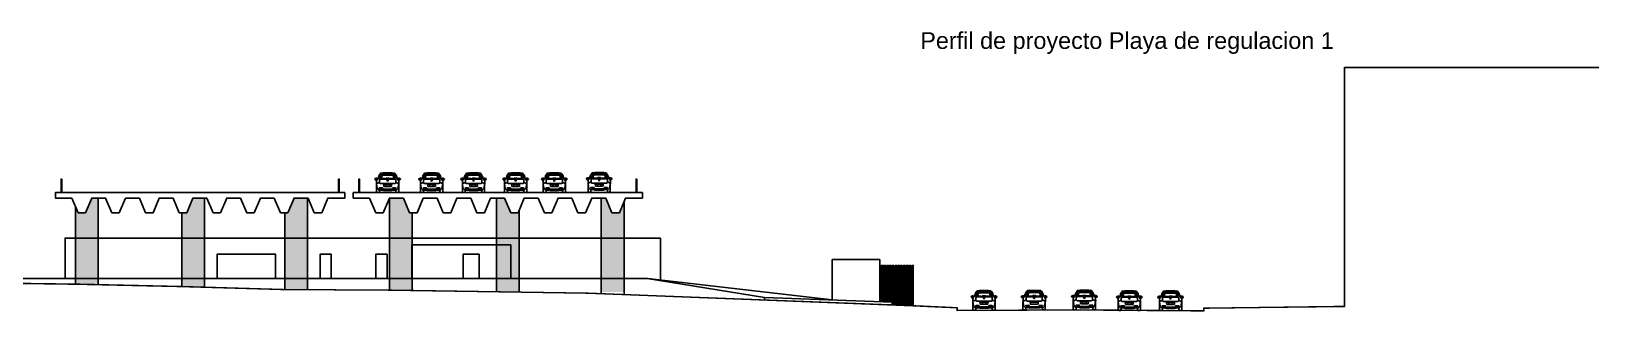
# Model space of a CAD drawing. Header units: metres. Extents: x 37 to 217, y 53 to 242.
# Drawn here: x 100.2 to 216.9, y 52.6 to 73.5 of the extents above; entities that cross this region are included whole.
import ezdxf

# ---------------------------------------------------------------- set-up
doc = ezdxf.new("R2010")
doc.units = ezdxf.units.M
doc.linetypes.add('HIDDENX2', pattern=[0.75, 0.5, -0.25])
for name, color, linetype in [('DGPRO_Autos', 252, 'Continuous'), ('DGPRO_HATCH', 254, 'Continuous'), ('DGPRO_Linea oficial', 2, 'Continuous'), ('DGPRO_Perfil existente', 244, 'Continuous'), ('DGPRO_Titulos', 6, 'Continuous')]:
    doc.layers.add(name, color=color, linetype=linetype)
doc.styles.get("Standard").update_dxf_attribs({"font": 'arial.ttf'})

# ---------------------------------------------------------------- blocks, each defined once
blk = doc.blocks.new('fiat grande punto trasera')
for p, q in [((0.26, 1.3), (0.24, 1.33)), ((0.72, 1.33), (0.61, 1.33)), ((0.72, 1.33), (0.83, 1.33)), ((1.19, 1.3), (1.21, 1.33)), ((-0.13, 0.91), (-0.1, 0.85)), ((-0.12, 0.9), (-0.1, 0.9)), ((-0.11, 0.56), (-0.11, 0.04)), ((-0.1, 0.9), (-0.1, 0.89)), ((-0.1, 0.89), (-0.08, 0.89)), ((-0.07, 0), (0.07, 0)), ((0.31, 0.18), (0.1, 0.18)), ((0.11, 0.04), (0.11, 0.18)), ((0.12, 0.73), (0.12, 0.9)), ((0.15, 0.34), (0.3, 0.34)), ((0.24, 0.3), (0.24, 0.34)), ((0.24, 0.3), (0.38, 0.3)), ((0.72, 0.66), (0.26, 0.66)), ((0.72, 0.24), (0.3, 0.24)), ((0.51, 1.03), (0.33, 1.03)), ((0.44, 0.46), (0.42, 0.56)), ((0.72, 0.15), (0.42, 0.15)), ((0.44, 0.58), (0.72, 0.58)), ((0.72, 0.44), (0.46, 0.44)), ((0.62, 1.07), (0.59, 1.04)), ((0.72, 1.07), (0.63, 1.07)), ((0.69, 0.9), (0.69, 0.88)), ((0.71, 0.9), (0.69, 0.9)), ((0.7, 0.88), (0.69, 0.88)), ((0.71, 0.9), (0.7, 0.9)), ((0.7, 0.9), (0.7, 0.89)), ((0.7, 0.89), (0.7, 0.89)), ((0.7, 0.89), (0.7, 0.89)), ((0.7, 0.89), (0.7, 0.89)), ((0.7, 0.89), (0.7, 0.88)), ((0.71, 0.9), (0.71, 0.88)), ((0.72, 0.9), (0.71, 0.9)), ((0.71, 0.9), (0.71, 0.9)), ((0.72, 0.88), (0.71, 0.88)), ((0.72, 1.07), (0.82, 1.07)), ((0.72, 0.9), (0.72, 0.88)), ((0.73, 0.9), (0.72, 0.9)), ((0.72, 0.9), (0.72, 0.89)), ((0.73, 0.9), (0.72, 0.9)), ((0.72, 0.9), (0.72, 0.88)), ((0.73, 0.89), (0.72, 0.89)), ((0.72, 0.89), (0.72, 0.88)), ((0.73, 0.89), (0.72, 0.89)), ((0.72, 0.88), (0.72, 0.88)), ((0.72, 0.66), (1.18, 0.66)), ((1, 0.58), (0.72, 0.58)), ((0.72, 0.44), (0.99, 0.44)), ((0.72, 0.24), (1.14, 0.24)), ((0.72, 0.15), (1.02, 0.15)), ((0.73, 0.89), (0.73, 0.88)), ((0.74, 0.88), (0.73, 0.88)), ((0.74, 0.9), (0.74, 0.88)), ((0.74, 0.9), (0.74, 0.9)), ((0.74, 0.9), (0.74, 0.9)), ((0.75, 0.9), (0.74, 0.9)), ((0.74, 0.89), (0.74, 0.88)), ((0.75, 0.88), (0.74, 0.88)), ((0.75, 0.9), (0.75, 0.9)), ((0.75, 0.9), (0.75, 0.9)), ((0.75, 0.9), (0.75, 0.88)), ((0.82, 1.07), (0.86, 1.04)), ((0.86, 1.03), (1.12, 1.03)), ((1.01, 0.46), (1.02, 0.56)), ((1.2, 0.3), (1.06, 0.3)), ((1.13, 0.18), (1.34, 0.18)), ((1.29, 0.34), (1.14, 0.34)), ((1.2, 0.3), (1.2, 0.34)), ((1.33, 0.73), (1.33, 0.9)), ((1.34, 0.04), (1.34, 0.18)), ((1.51, 0), (1.38, 0)), ((1.54, 0.89), (1.53, 0.89)), ((1.58, 0.91), (1.54, 0.85)), ((1.54, 0.9), (1.54, 0.89)), ((1.57, 0.9), (1.54, 0.9)), ((1.55, 0.56), (1.55, 0.04))]:
    blk.add_line(p, q)
blk.add_lwpolyline([(0.72, 1.01), (0.31, 1.01), (0.31, 1.02), (0.72, 1.05, -0.423201), (0.73, 1.04), (0.73, 1.02, -0.424048)], format="xyb", close=True)
for points in [[(0.55, 0.58), (0.65, 0.58), (0.65, 0.57), (0.55, 0.57)], [(0.9, 0.58), (0.8, 0.58), (0.8, 0.57), (0.9, 0.57)]]:
    blk.add_lwpolyline(points, close=True)
for radius in [0.0472, 0.0394, 0.0364, 0.0334]:
    blk.add_circle((0.72, 0.89), radius)
for centre, radius, start, end in [((1.16, 0.71), 1.2, 144.6926, 164.2447), ((-2.93, 2.73), 3.39, 330.1104, 335.2966), ((0.88, 0.84), 0.838, 149.8807, 164.914), ((0.04, 1.36), 0.117, 337.5697, 4.4091), ((0.27, 1.19), 0.144, 105.9014, 149.041), ((0.26, 1.33), 0.116, 85.4831, 135.7901), ((1.72, 0.79), 1.55, 160.7311, 172.5457), ((0.31, 1.26), 0.106, 106.1079, 138.3982), ((0.69, -4.71), 6.03, 89.6823, 94.1178), ((0.69, -2.74), 4.2, 89.4948, 95.6666), ((-0.71, 1.25), 1, 5.9927, 10.8273), ((1.72, 0.79), 1.49, 162.7558, 167.2788), ((-0.84, 1.24), 1.14, 6.1323, 10.3678), ((0.68, -2.29), 3.67, 89.2741, 96.1238), ((0.38, 1.2), 0.0872, 90.2163, 160.0135), ((0.24, 46.82), 45.53, 270.1759, 270.6069), ((0.63, 1.35), 0.0286, 192.3554, 229.5174), ((0.61, 1.35), 0.005, 93.3337, 192.3554), ((0.74, -0.94), 2.3, 90.3991, 93.3337), ((0.61, 1.33), 0.005, 229.5174, 270), ((0.76, -2.74), 4.2, 84.3334, 90.5052), ((0.77, -2.29), 3.67, 83.8762, 90.7259), ((0.71, -0.94), 2.3, 86.6663, 89.6009), ((0.76, -4.71), 6.03, 85.8822, 90.3177), ((1.21, 46.82), 45.53, 269.3931, 269.8241), ((0.83, 1.33), 0.005, 270, 310.4826), ((0.84, 1.35), 0.005, 347.6446, 86.6663), ((0.82, 1.35), 0.0286, 310.4826, 347.6446), ((1.07, 1.2), 0.0872, 19.9865, 89.7837), ((2.28, 1.24), 1.14, 169.6322, 173.8677), ((-0.28, 0.79), 1.49, 12.7212, 17.2442), ((2.16, 1.25), 1, 169.1727, 174.0073), ((1.13, 1.26), 0.106, 41.6018, 73.8921), ((1.18, 1.33), 0.116, 44.2099, 94.5169), ((-0.28, 0.79), 1.55, 7.4543, 19.2689), ((1.17, 1.19), 0.144, 30.959, 74.0986), ((0.29, 0.71), 1.2, 15.7553, 35.3074), ((1.41, 1.36), 0.117, 175.5909, 202.4303), ((0.57, 0.84), 0.838, 15.086, 30.1193), ((4.38, 2.73), 3.39, 204.7034, 209.8896), ((-0.13, 0.93), 0.124, 91.1456, 143.2032), ((-0.21, 0.99), 0.0272, 140.4404, 208.1289), ((-0.14, 1.01), 0.0961, 200.7211, 276.1726), ((-0.13, 0.93), 0.11, 91.1456, 143.2032), ((-0.21, 0.99), 0.013, 140.4404, 208.1289), ((-0.14, 1.01), 0.0823, 199.6456, 266.1161), ((-0.12, 1.03), 0.0993, 256.0527, 298.5903), ((-0.11, 0.89), 0.168, 71.5986, 95.8518), ((-0.11, 0.89), 0.153, 71.5986, 95.8518), ((0.54, 0.71), 0.65, 165.102, 182.9027), ((0.28, 0.7), 0.39, 183.6757, 191.935), ((-0.07, 0.57), 0.0408, 144.8856, 183.2446), ((-0.07, 0.04), 0.0408, 176.7554, 266.9824), ((0.09, 0.5), 0.225, 94.7516, 148.3066), ((3.03, 0.99), 3.16, 186.6337, 191.7028), ((0.97, 0.37), 1.18, 145.4674, 154.571), ((-0.09, 1), 0.039, 0, 60.966), ((-0.12, 0.99), 0.0697, 306.8304, 5.843), ((-0.09, 1), 0.0532, 0, 60.966), ((0.13, 0.37), 0.194, 188.2069, 262.743), ((-0.12, 0.99), 0.0839, 351.5105, 5.843), ((0.15, 1.03), 0.0892, 161.7019, 172.4831), ((0.08, 1.04), 0.0205, 168.1712, 239.5734), ((0.28, 1.37), 0.407, 240.0487, 253.3493), ((0.1, 0.56), 0.166, 83.1016, 99.7602), ((0.15, 0.25), 0.0907, 90.2479, 153.4684), ((0.2, -0.86), 1.16, 87.8167, 96.1874), ((0.07, 0.04), 0.0408, 273.0176, 3.2446), ((0.26, 0.88), 0.14, 136.0722, 173.5483), ((0.21, 0.77), 0.101, 204.8917, 257.5458), ((0.01, 0.86), 0.687, 279.3334, 295.4975), ((0.19, 0.95), 0.0494, 99.989, 135.691), ((0.9, 23.9), 22.92, 268.197, 269.5488), ((0.25, 0.85), 0.191, 251.7802, 274.9657), ((-0.12, 11.75), 11.54, 271.815, 274.0432), ((0.34, 1.1), 0.0693, 165.2966, 262.8506), ((0.3, 0.25), 0.0968, 32.8367, 88.7931), ((0.66, -3.3), 3.49, 88.9747, 95.7068), ((0.45, 0.47), 0.32, 245.597, 266.2422), ((0.44, 0.56), 0.02, 90, 188.4576), ((0.46, 0.46), 0.02, 188.4576, 270), ((0.63, 1.06), 0.01, 90, 132.4866), ((0.54, 23.9), 22.92, 270.4512, 271.803), ((0.79, -3.3), 3.49, 84.2932, 91.0253), ((0.72, 0.89), 0.0159, 3.3131, 51.2672), ((0.72, 0.89), 0.0109, 12.891, 44.6594), ((1.56, 11.75), 11.54, 265.9568, 268.185), ((0.82, 1.06), 0.01, 47.5134, 90), ((0.86, 1.04), 0.01, 227.5134, 270), ((0.99, 0.46), 0.02, 270, 351.5424), ((1, 0.56), 0.02, 351.5424, 90), ((1, 0.47), 0.32, 273.7578, 294.403), ((1.15, 0.25), 0.0968, 91.2069, 147.1633), ((1.11, 1.1), 0.0693, 277.1494, 14.7034), ((1.44, 0.86), 0.687, 244.5025, 260.6666), ((1.2, 0.85), 0.191, 265.0343, 288.2198), ((1.25, -0.86), 1.16, 83.8126, 92.1833), ((1.25, 0.95), 0.0494, 44.309, 80.011), ((1.24, 0.77), 0.101, 282.4542, 335.1083), ((1.17, 1.37), 0.407, 286.6507, 299.9513), ((1.19, 0.88), 0.14, 6.4517, 43.9278), ((1.29, 0.25), 0.0907, 26.5316, 89.7521), ((1.35, 0.56), 0.166, 80.2398, 96.8984), ((1.31, 0.37), 0.194, 277.257, 351.7931), ((1.38, 0.04), 0.0408, 176.7554, 266.9824), ((1.36, 1.04), 0.0205, 300.4266, 11.8288), ((1.29, 1.03), 0.0892, 7.5169, 18.2981), ((1.36, 0.5), 0.225, 31.6934, 85.2484), ((0.47, 0.37), 1.18, 25.429, 34.5326), ((1.53, 1), 0.0532, 119.034, 180), ((1.56, 0.99), 0.0839, 174.157, 188.4895), ((1.53, 1), 0.039, 119.034, 180), ((1.56, 0.99), 0.0697, 174.157, 233.1696), ((1.56, 0.89), 0.168, 84.1482, 108.4014), ((1.56, 0.89), 0.153, 84.1482, 108.4014), ((-1.59, 0.99), 3.16, 348.2972, 353.3663), ((1.51, 0.04), 0.0408, 273.0176, 3.2446), ((1.57, 1.03), 0.0993, 241.4097, 283.9473), ((0.91, 0.71), 0.65, 357.0973, 14.898), ((1.17, 0.7), 0.39, 348.065, 356.3243), ((1.51, 0.57), 0.0408, 356.7554, 35.1144), ((1.57, 0.93), 0.124, 36.7968, 88.8544), ((1.57, 0.93), 0.11, 36.7968, 88.8544), ((1.59, 1.01), 0.0961, 263.8274, 339.2789), ((1.59, 1.01), 0.0823, 273.8839, 340.3544), ((1.65, 0.99), 0.013, 331.8711, 39.5596), ((1.65, 0.99), 0.0272, 331.8711, 39.5596)]:
    blk.add_arc(centre, radius, start, end)

msp = doc.modelspace()

# ---------------------------------------------------------------- hatches: boundary and pattern name
at = {"layer": 'DGPRO_HATCH'}
h = msp.add_hatch(color=256, dxfattribs=at)
h.dxf.hatch_style = 1
h.paths.add_polyline_path([(103.5, 60.43), (103.7, 59.94), (104.26, 59.94), (104.72, 61.04), (105.19, 61.04), (105.19, 54.59), (103.5, 54.63)])
h = msp.add_hatch(color=256, dxfattribs=at)
h.dxf.hatch_style = 1
h.paths.add_polyline_path([(111.41, 59.94), (111.79, 59.94), (112.25, 61.04), (113.1, 61.04), (113.1, 54.41), (111.41, 54.46)])
h = msp.add_hatch(color=256, dxfattribs=at)
h.dxf.hatch_style = 1
h.paths.add_polyline_path([(119.08, 59.94), (119.35, 59.94), (119.77, 61.04), (120.77, 61.04), (120.77, 54.22), (119.08, 54.23)])
h = msp.add_hatch(color=256, dxfattribs=at)
h.dxf.hatch_style = 1
h.paths.add_polyline_path([(126.86, 61.04), (127.9, 61.04), (128.36, 59.94), (128.56, 59.94), (128.56, 54.16), (126.86, 54.17)])
h = msp.add_hatch(color=256, dxfattribs=at)
h.dxf.hatch_style = 1
h.paths.add_polyline_path([(134.84, 61.04), (135.43, 61.04), (135.89, 59.94), (136.45, 59.94), (136.53, 60.13), (136.53, 54.04), (134.84, 54.04)])
h = msp.add_hatch(color=256, dxfattribs=at)
h.dxf.hatch_style = 1
h.paths.add_polyline_path([(142.63, 61.04), (142.96, 61.04), (143.42, 59.94), (143.98, 59.94), (144.32, 60.76), (144.32, 54.04), (142.63, 54.04)])

# ---------------------------------------------------------------- linework, layer by layer
for points in [[(163.47, 53.32), (163.47, 56.03), (163.57, 56.03), (163.57, 53.31)], [(163.67, 53.31), (163.67, 56.03), (163.77, 56.03), (163.77, 53.3)], [(163.88, 53.3), (163.88, 56.03), (163.98, 56.03), (163.98, 53.3)], [(164.09, 53.29), (164.09, 56.03), (164.19, 56.03), (164.19, 53.29)], [(164.29, 53.08), (164.29, 56.03), (164.39, 56.03), (164.39, 53.08)], [(164.5, 53.08), (164.5, 56.03), (164.6, 56.03), (164.6, 53.07)], [(164.71, 53.07), (164.71, 56.03), (164.81, 56.03), (164.81, 53.07)], [(164.91, 53.06), (164.91, 56.03), (165.01, 56.03), (165.01, 53.06)], [(165.12, 53.05), (165.12, 56.03), (165.22, 56.03), (165.22, 53.05)], [(165.32, 53.05), (165.32, 56.03), (165.42, 56.03), (165.42, 53.04)], [(165.53, 53.03), (165.53, 56.03), (165.63, 56.03), (165.63, 53.03)]]:
    msp.add_lwpolyline(points, dxfattribs=at)
at = {"layer": 'DGPRO_Linea oficial', "color": 252, "true_color": 0x939598}
for p, q in [((105.19, 61.04), (105.19, 54.59)), ((113.1, 61.04), (113.1, 54.4)), ((120.77, 61.04), (120.77, 54.22)), ((126.86, 61.04), (126.86, 54.19)), ((134.84, 61.04), (134.84, 54.06)), ((142.63, 61.04), (142.63, 53.92)), ((144.32, 60.76), (144.32, 53.85)), ((103.5, 60.43), (103.5, 54.62)), ((111.41, 59.94), (111.41, 54.45)), ((119.08, 59.94), (119.08, 54.23)), ((128.56, 59.94), (128.56, 54.16)), ((136.53, 60.13), (136.53, 54.04))]:
    msp.add_line(p, q, dxfattribs=at)
at = {"layer": 'DGPRO_Linea oficial'}
for points in [[(216.85, 70.75), (197.91, 70.75), (197.91, 52.98), (187.45, 52.84), (187.45, 52.64), (178.28, 52.71), (169.1, 52.68), (169.1, 52.88), (165.8, 53.03), (141.64, 53.96), (126.77, 54.19), (118.97, 54.23), (111.42, 54.45), (103.82, 54.62), (83.81, 54.9), (80.19, 54.81), (80.19, 54.61), (53.39, 54.81), (53.39, 55.01), (43.21, 55.01)], [(102.44, 61.45), (102.44, 62.45), (102.49, 62.45), (102.49, 61.45)], [(123.13, 61.45), (123.13, 62.45), (123.08, 62.45), (123.08, 61.45)], [(124.59, 61.45), (124.59, 62.45), (124.64, 62.45), (124.64, 61.45)], [(145.27, 61.45), (145.27, 62.45), (145.22, 62.45), (145.22, 61.45)], [(103.24, 61.04), (102.02, 61.04), (102.02, 61.45), (123.55, 61.45)], [(103.7, 59.94), (103.24, 61.04)], [(104.26, 59.94), (104.72, 61.04), (105.42, 61.04)], [(106.21, 59.94), (105.75, 61.04), (105.05, 61.04)], [(106.77, 59.94), (107.23, 61.04)], [(108.72, 59.94), (108.26, 61.04), (107.23, 61.04)], [(109.28, 59.94), (109.74, 61.04), (110.77, 61.04)], [(111.23, 59.94), (110.77, 61.04)], [(111.79, 59.94), (112.25, 61.04), (113.28, 61.04)], [(113.74, 59.94), (113.28, 61.04)], [(114.3, 59.94), (114.76, 61.04), (115.79, 61.04)], [(116.25, 59.94), (115.79, 61.04)], [(116.81, 59.94), (117.27, 61.04), (118.29, 61.04)], [(118.75, 59.94), (118.29, 61.04)], [(121.27, 59.94), (120.81, 61.04), (119.77, 61.04), (119.31, 59.94)], [(121.83, 59.94), (122.29, 61.04), (122.99, 61.04)], [(123.55, 61.45), (123.55, 61.04), (122.84, 61.04)], [(125.39, 61.04), (124.17, 61.04), (124.17, 61.45), (145.69, 61.45)], [(125.85, 59.94), (125.39, 61.04)], [(126.41, 59.94), (126.86, 61.04), (127.57, 61.04)], [(128.36, 59.94), (127.9, 61.04), (127.19, 61.04)], [(128.92, 59.94), (129.37, 61.04)], [(130.87, 59.94), (130.41, 61.04), (129.37, 61.04)], [(131.43, 59.94), (131.88, 61.04), (132.92, 61.04)], [(133.38, 59.94), (132.92, 61.04)], [(133.94, 59.94), (134.39, 61.04), (135.43, 61.04)], [(135.89, 59.94), (135.43, 61.04)], [(136.45, 59.94), (136.9, 61.04), (137.94, 61.04)], [(138.4, 59.94), (137.94, 61.04)], [(138.96, 59.94), (139.41, 61.04), (140.44, 61.04)], [(140.89, 59.94), (140.44, 61.04)], [(143.42, 59.94), (142.96, 61.04), (141.92, 61.04), (141.46, 59.94)], [(143.98, 59.94), (144.43, 61.04), (145.14, 61.04)], [(145.69, 61.45), (145.69, 61.04), (144.99, 61.04)], [(103.7, 59.94), (104.26, 59.94)], [(106.21, 59.94), (106.77, 59.94)], [(108.72, 59.94), (109.28, 59.94)], [(111.23, 59.94), (111.79, 59.94)], [(113.74, 59.94), (114.3, 59.94)], [(116.25, 59.94), (116.81, 59.94)], [(118.75, 59.94), (119.31, 59.94)], [(121.27, 59.94), (121.83, 59.94)], [(125.85, 59.94), (126.41, 59.94)], [(128.36, 59.94), (128.92, 59.94)], [(130.87, 59.94), (131.43, 59.94)], [(133.38, 59.94), (133.94, 59.94)], [(135.89, 59.94), (136.45, 59.94)], [(138.4, 59.94), (138.96, 59.94)], [(140.89, 59.94), (141.46, 59.94)], [(143.42, 59.94), (143.98, 59.94)], [(102.73, 55.06), (102.73, 58.06), (147.03, 58.05), (147.03, 54.92)], [(128.52, 55.06), (128.52, 57.56), (135.89, 57.56), (135.89, 55.06)], [(147.03, 58.05), (146.03, 58.05)], [(114.04, 55.06), (114.04, 56.86), (118.39, 56.86), (118.39, 55.06)], [(121.7, 55.06), (121.7, 56.86), (122.54, 56.86), (122.54, 55.06)], [(125.85, 55.06), (125.85, 56.86), (126.69, 56.86), (126.69, 55.06)], [(132.35, 55.06), (132.35, 56.86), (133.53, 56.86), (133.53, 55.06)], [(159.81, 53.46), (159.81, 56.46), (163.35, 56.46), (163.35, 53.32)], [(165.74, 53.03), (165.74, 56.03), (165.84, 56.03), (165.84, 53.03)], [(86.82, 55.06), (102.73, 55.06)], [(102.73, 55.06), (146.03, 55.06), (154.76, 53.65)], [(159.81, 53.46), (146.06, 55.05)], [(164.27, 53.09), (164.27, 53.29), (154.77, 53.65)], [(154.77, 53.45), (154.77, 53.65)], [(154.77, 53.46), (154.77, 53.65)]]:
    msp.add_lwpolyline(points, dxfattribs=at)
at = {"layer": 'DGPRO_Perfil existente', "linetype": 'HIDDENX2', "ltscale": 10, "const_width": 0.1}
msp.add_lwpolyline([(216.85, 70.75), (197.91, 70.75), (197.91, 52.98), (187.45, 52.84), (187.45, 52.64), (178.28, 52.71), (169.1, 52.68), (169.1, 52.88), (165.8, 53.03), (141.64, 53.96), (126.77, 54.19), (118.97, 54.23), (111.42, 54.45), (103.82, 54.62), (83.81, 54.9), (80.19, 54.81), (80.19, 54.61), (53.39, 54.81), (53.39, 55.01), (43.21, 55.01)], dxfattribs=at)

# ---------------------------------------------------------------- block references
at = {"layer": 'DGPRO_Autos'}
for p in [(126.01, 61.46), (129.28, 61.46), (132.4, 61.46), (135.53, 61.46), (138.41, 61.46), (141.75, 61.49), (170.38, 52.7), (174.11, 52.71), (177.85, 52.73), (181.19, 52.68), (184.26, 52.68)]:
    msp.add_blockref('fiat grande punto trasera', p, dxfattribs=at)

# ---------------------------------------------------------------- texts
at = {"layer": 'DGPRO_Titulos', "insert": (166.36, 73.39), "char_height": 1.2461, "attachment_point": 1}
msp.add_mtext_dynamic_manual_height_columns('Perfil de proyecto Playa de regulacion 1', width=53.6468, gutter_width=12.5, heights=[0], dxfattribs=at)

doc.saveas('drawing.dxf')
